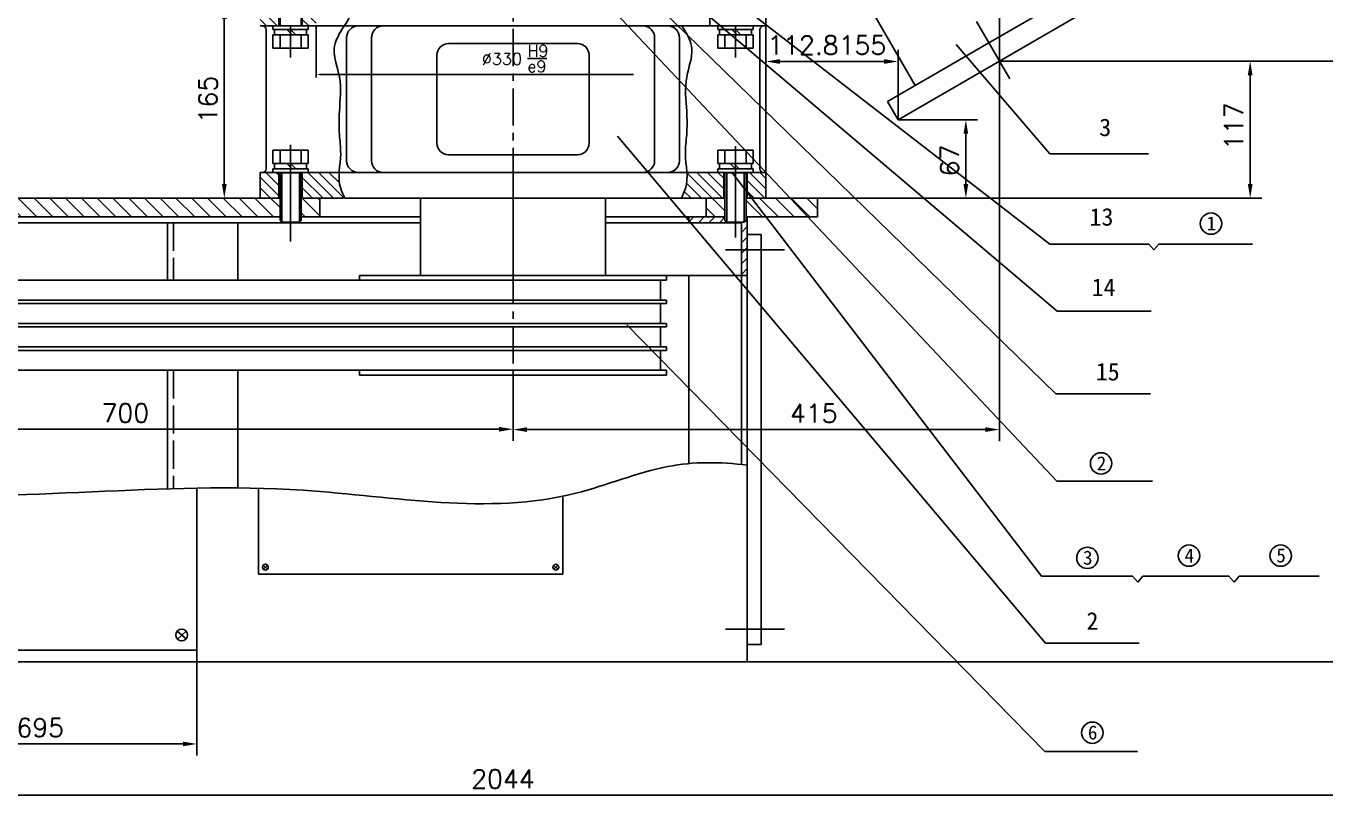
# Model space of a CAD drawing. Extents: x -2754 to 610, y -1664 to 712.
# Drawn here: x -1626 to -517, y -758 to -91 of the extents above; entities that cross this region are included whole.
import ezdxf

# ---------------------------------------------------------------- set-up
doc = ezdxf.new("R2010")
doc.units = 0
doc.linetypes.add('ACAD_ISO02W100', pattern=[15, 12, -3])
doc.linetypes.add('CENTER', pattern=[50.8, 31.75, -6.35, 6.35, -6.35])
doc.layers.get('0').update_dxf_attribs({"linetype": 'CONTINUOUS'})
doc.layers.get('DEFPOINTS').update_dxf_attribs({"linetype": 'CONTINUOUS'})
doc.layers.add('SMPEN_THICK', color=7, linetype='CONTINUOUS')
doc.styles.get("Standard").update_dxf_attribs({"font": 'txt.shx', "height": 14})
doc.dimstyles.get("Standard").update_dxf_attribs({"dimscale": 5, "dimtxt": 4.5, "dimasz": 5.5, "dimexe": 4.25, "dimexo": 0.625, "dimgap": 2.2, "dimtad": 1, "dimdec": 4, "dimlfac": -1, "dimdsep": 46, "dimlunit": 6, "dimtxsty": 'Standard', "dimcen": 2.5, "dimclrd": 2, "dimclre": 2, "dimclrt": 2, "dimadec": 0, "dimazin": 0, "dimtfac": 1, "dimtdec": 4, "dimtmove": 0, "dimatfit": 3, "dimfxl": 1, "dimtolj": 1, "dimtzin": 0, "dimarcsym": 0})

# ---------------------------------------------------------------- blocks, each defined once
blk = doc.blocks.new('*D0')
at = {"color": 2, "lineweight": -2, "transparency": 16777216}
for p, q in [((-794.9, -120.9), (-426, -120.9)), ((-436, -132.9), (-436, -621.9)), ((-1010.3, -633.9), (-426, -633.9))]:
    blk.add_line(p, q, dxfattribs=at)
at = {"color": 2, "transparency": 16777216}
for points in [[(-438, -132.9), (-434, -132.9), (-436, -120.9)], [(-438, -621.9), (-434, -621.9), (-436, -633.9)]]:
    blk.add_solid(points, dxfattribs=at)
at = {"layer": 'DEFPOINTS', "color": 0, "transparency": 16777216}
for p in [(-794.9, -120.9), (-1010.3, -633.9), (-436, -633.9)]:
    blk.add_point(p, dxfattribs=at)
at = {"color": 2, "transparency": 16777216, "insert": (-449, -365.1), "char_height": 14, "attachment_point": 5, "rotation": 90}
blk.add_mtext('\\A1;513', dxfattribs=at)
blk = doc.blocks.new('*D1')
at = {"color": 2, "lineweight": -2, "transparency": 16777216}
for p, q in [((-794.9, -120.9), (-794.9, -445.5)), ((-1210.3, -435.5), (-1210.3, -425.5)), ((-806.9, -435.5), (-1198.3, -435.5))]:
    blk.add_line(p, q, dxfattribs=at)
at = {"color": 2, "transparency": 16777216}
for points in [[(-1198.3, -433.5), (-1198.3, -437.5), (-1210.3, -435.5)], [(-806.9, -433.5), (-806.9, -437.5), (-794.9, -435.5)]]:
    blk.add_solid(points, dxfattribs=at)
at = {"layer": 'DEFPOINTS', "color": 0, "transparency": 16777216}
for p in [(-794.9, -120.9), (-1210.3, -435.5), (-1210.3, -435.5)]:
    blk.add_point(p, dxfattribs=at)
at = {"color": 2, "transparency": 16777216, "insert": (-953.5, -421.6), "char_height": 15.8, "attachment_point": 5}
blk.add_mtext('\\A1;415', dxfattribs=at)
blk = doc.blocks.new('*D2')
at = {"color": 2, "lineweight": -2, "transparency": 16777216}
for p, q in [((-1420.8, -72.9), (-1466.9, -72.9)), ((-1456.9, -84.9), (-1456.9, -225.9)), ((-1426.3, -237.9), (-1466.9, -237.9))]:
    blk.add_line(p, q, dxfattribs=at)
at = {"color": 2, "transparency": 16777216}
for points in [[(-1458.9, -84.9), (-1454.9, -84.9), (-1456.9, -72.9)], [(-1458.9, -225.9), (-1454.9, -225.9), (-1456.9, -237.9)]]:
    blk.add_solid(points, dxfattribs=at)
at = {"layer": 'DEFPOINTS', "color": 0, "transparency": 16777216}
for p in [(-1420.8, -72.9), (-1456.9, -237.9), (-1426.3, -237.9)]:
    blk.add_point(p, dxfattribs=at)
at = {"color": 2, "transparency": 16777216, "insert": (-1470.8, -153.7), "char_height": 15.8, "attachment_point": 5, "rotation": 90}
blk.add_mtext('\\A1;165', dxfattribs=at)
blk = doc.blocks.new('*D4')
at = {"color": 2, "lineweight": -2, "transparency": 16777216}
for p, q in [((-794.9, -120.9), (-570.8, -120.9)), ((-580.8, -132.9), (-580.8, -225.9)), ((-952.4, -237.9), (-570.8, -237.9))]:
    blk.add_line(p, q, dxfattribs=at)
at = {"color": 2, "transparency": 16777216}
for points in [[(-582.8, -132.9), (-578.8, -132.9), (-580.8, -120.9)], [(-582.8, -225.9), (-578.8, -225.9), (-580.8, -237.9)]]:
    blk.add_solid(points, dxfattribs=at)
at = {"layer": 'DEFPOINTS', "color": 0, "transparency": 16777216}
for p in [(-794.9, -120.9), (-952.4, -237.9), (-580.8, -237.9)]:
    blk.add_point(p, dxfattribs=at)
at = {"color": 2, "transparency": 16777216, "insert": (-594.7, -176.5), "char_height": 15.8, "attachment_point": 5, "rotation": 90}
blk.add_mtext('\\A1;117', dxfattribs=at)
blk = doc.blocks.new('*D5')
at = {"color": 2, "lineweight": -2, "transparency": 16777216}
for p, q in [((-994.3, -215.9), (-994.3, -54)), ((-794.9, -120.9), (-794.9, -54)), ((-982.3, -64), (-806.9, -64))]:
    blk.add_line(p, q, dxfattribs=at)
at = {"color": 2, "transparency": 16777216}
for points in [[(-982.3, -62), (-982.3, -66), (-994.3, -64)], [(-806.9, -62), (-806.9, -66), (-794.9, -64)]]:
    blk.add_solid(points, dxfattribs=at)
at = {"layer": 'DEFPOINTS', "color": 0, "transparency": 16777216}
for p in [(-794.9, -64), (-794.9, -120.9), (-994.3, -215.9)]:
    blk.add_point(p, dxfattribs=at)
at = {"color": 2, "transparency": 16777216, "insert": (-854.7, -50.1), "char_height": 15.8, "attachment_point": 5}
blk.add_mtext('\\A1;199.418', dxfattribs=at)
blk = doc.blocks.new('*D6')
at = {"color": 2, "lineweight": -2, "transparency": 16777216}
for p, q in [((-881.5, -170.9), (-813.6, -170.9)), ((-823.6, -182.9), (-823.6, -225.9)), ((-950.3, -237.9), (-813.6, -237.9))]:
    blk.add_line(p, q, dxfattribs=at)
at = {"color": 2, "transparency": 16777216}
for points in [[(-825.6, -182.9), (-821.6, -182.9), (-823.6, -170.9)], [(-825.6, -225.9), (-821.6, -225.9), (-823.6, -237.9)]]:
    blk.add_solid(points, dxfattribs=at)
at = {"layer": 'DEFPOINTS', "color": 0, "transparency": 16777216}
for p in [(-881.5, -170.9), (-950.3, -237.9), (-823.6, -237.9)]:
    blk.add_point(p, dxfattribs=at)
at = {"color": 2, "transparency": 16777216, "insert": (-837.5, -205.7), "char_height": 15.8, "attachment_point": 5, "rotation": 90}
blk.add_mtext('\\A1;67', dxfattribs=at)
blk = doc.blocks.new('*D7')
at = {"color": 2, "lineweight": -2, "transparency": 16777216}
for p, q in [((-994.3, -221), (-994.3, -111.2)), ((-982.3, -121.2), (-893.5, -121.2)), ((-881.5, -170.9), (-881.5, -111.2))]:
    blk.add_line(p, q, dxfattribs=at)
at = {"color": 2, "transparency": 16777216}
for points in [[(-982.3, -119.2), (-982.3, -123.2), (-994.3, -121.2)], [(-893.5, -119.2), (-893.5, -123.2), (-881.5, -121.2)]]:
    blk.add_solid(points, dxfattribs=at)
at = {"layer": 'DEFPOINTS', "color": 0, "transparency": 16777216}
for p in [(-881.5, -121.2), (-881.5, -170.9), (-994.3, -221)]:
    blk.add_point(p, dxfattribs=at)
at = {"color": 2, "transparency": 16777216, "insert": (-942.4, -107.3), "char_height": 15.8, "attachment_point": 5}
blk.add_mtext('\\A1;112.8155', dxfattribs=at)
blk = doc.blocks.new('*D8')
at = {"color": 2, "lineweight": -2, "transparency": 16777216}
for p, q in [((-1910.3, -388.9), (-1910.3, -445.2)), ((-1210.3, -388.9), (-1210.3, -445.2)), ((-1898.3, -435.2), (-1222.3, -435.2))]:
    blk.add_line(p, q, dxfattribs=at)
at = {"color": 2, "transparency": 16777216}
for points in [[(-1898.3, -433.2), (-1898.3, -437.2), (-1910.3, -435.2)], [(-1222.3, -433.2), (-1222.3, -437.2), (-1210.3, -435.2)]]:
    blk.add_solid(points, dxfattribs=at)
at = {"layer": 'DEFPOINTS', "color": 0, "transparency": 16777216}
for p in [(-1910.3, -388.9), (-1210.3, -388.9), (-1210.3, -435.2)]:
    blk.add_point(p, dxfattribs=at)
at = {"color": 2, "transparency": 16777216, "insert": (-1541.4, -421.3), "char_height": 15.8, "attachment_point": 5}
blk.add_mtext('\\A1;700', dxfattribs=at)
blk = doc.blocks.new('*D11')
at = {"color": 2, "lineweight": -2, "transparency": 16777216}
for p, q in [((-226.2, 39.1), (-226.2, -757.7)), ((-2270.3, -328.9), (-2270.3, -757.7)), ((-238.2, -747.7), (-2258.3, -747.7))]:
    blk.add_line(p, q, dxfattribs=at)
at = {"color": 2, "transparency": 16777216}
for points in [[(-2258.3, -745.7), (-2258.3, -749.7), (-2270.3, -747.7)], [(-238.2, -745.7), (-238.2, -749.7), (-226.2, -747.7)]]:
    blk.add_solid(points, dxfattribs=at)
at = {"layer": 'DEFPOINTS', "color": 0, "transparency": 16777216}
for p in [(-226.2, 39.1), (-2270.3, -328.9), (-2270.3, -747.7)]:
    blk.add_point(p, dxfattribs=at)
at = {"color": 2, "transparency": 16777216, "insert": (-1218.9, -733.8), "char_height": 15.8, "attachment_point": 5}
blk.add_mtext('\\A1;2044', dxfattribs=at)
blk = doc.blocks.new('*D12')
at = {"color": 2, "lineweight": -2, "transparency": 16777216}
for p, q in [((-2175.3, -623.9), (-2175.3, -713.9)), ((-1480.3, -623.9), (-1480.3, -713.9)), ((-2163.3, -703.9), (-1492.3, -703.9))]:
    blk.add_line(p, q, dxfattribs=at)
at = {"color": 2, "transparency": 16777216}
for points in [[(-2163.3, -701.9), (-2163.3, -705.9), (-2175.3, -703.9)], [(-1492.3, -701.9), (-1492.3, -705.9), (-1480.3, -703.9)]]:
    blk.add_solid(points, dxfattribs=at)
at = {"layer": 'DEFPOINTS', "color": 0, "transparency": 16777216}
for p in [(-2175.3, -623.9), (-1480.3, -623.9), (-1480.3, -703.9)]:
    blk.add_point(p, dxfattribs=at)
at = {"color": 2, "transparency": 16777216, "insert": (-1614.1, -690), "char_height": 15.8, "attachment_point": 5}
blk.add_mtext('\\A1;695', dxfattribs=at)
blk = doc.blocks.new('*D13')
at = {"color": 2, "lineweight": -2, "transparency": 16777216}
for p, q in [((-1044, 558), (-2411.5, 558)), ((-2401.5, 546), (-2401.5, -621.9)), ((-2195.3, -633.9), (-2411.5, -633.9))]:
    blk.add_line(p, q, dxfattribs=at)
at = {"color": 2, "transparency": 16777216}
for points in [[(-2403.5, 546), (-2399.5, 546), (-2401.5, 558)], [(-2403.5, -621.9), (-2399.5, -621.9), (-2401.5, -633.9)]]:
    blk.add_solid(points, dxfattribs=at)
at = {"layer": 'DEFPOINTS', "color": 0, "transparency": 16777216}
for p in [(-1044, 558), (-2401.5, -633.9), (-2195.3, -633.9)]:
    blk.add_point(p, dxfattribs=at)
at = {"color": 2, "transparency": 16777216, "insert": (-2415.4, -35.8), "char_height": 15.8, "attachment_point": 5, "rotation": 90}
blk.add_mtext('\\A1;1192', dxfattribs=at)

msp = doc.modelspace()

# ---------------------------------------------------------------- hatches: boundary and pattern name
h = msp.add_hatch()
h.set_pattern_fill('ANSI31', color=256, scale=2, angle=90, style=0)
h.set_pattern_definition([(135, (-119.7225, 0), (-4.490128, -4.490128), [])])
h.paths.add_polyline_path([(-1410.31554, -72.87997), (-1426.31554, -72.87997), (-1426.31554, -90.87997), (-1424.19708, -90.87997), (-1410.31554, -90.87997)])
h.paths.add_polyline_path([(-1378.31554, -72.87997), (-1390.31554, -72.87997), (-1390.31554, -90.87997), (-1378.31554, -90.87997)])
edge = h.paths.add_edge_path()
edge.add_line((-1030.31554, -215.87997), (-1061.85463, -215.87997))
edge.add_spline(control_points=[(-1061.85463, -215.87997), (-1061.55845, -220.56931), (-1061.72833, -227.4826), (-1064.87369, -233.89432), (-1065.78098, -236.05653)], knot_values=[153.05907907, 153.05907907, 153.05907907, 153.05907907, 166.9936069432, 173.9580947522, 173.9580947522, 173.9580947522, 173.9580947522], degree=3, periodic=0)
edge.add_line((-1065.78098, -236.05653), (-1063.80854, -237.87997))
edge.add_line((-1063.80854, -237.87997), (-1030.31554, -237.87997))
edge.add_line((-1030.31554, -237.87997), (-1030.31554, -215.87997))
h.paths.add_polyline_path([(-994.31554, -224.63777), (-1003.82947, -215.87997), (-1010.31554, -215.87997), (-1010.31554, -237.87997), (-994.31554, -237.87997)])
h.paths.add_polyline_path([(-994.31554, -215.87997), (-996.434, -215.87997), (-1003.82947, -215.87997), (-994.31554, -224.63777)])
h.paths.add_polyline_path([(-1410.31554, -215.87997), (-1424.19708, -215.87997), (-1426.31554, -215.87997), (-1426.31554, -237.87997), (-1410.31554, -237.87997)])
edge = h.paths.add_edge_path()
edge.add_spline(control_points=[(-1354.13167, -237.87997), (-1355.14471, -235.0861), (-1358.88691, -228.12746), (-1359.07263, -220.56931), (-1358.77644, -215.87997)], knot_values=[153.05907907, 153.05907907, 153.05907907, 153.05907907, 161.9729775995, 175.9075054727, 175.9075054727, 175.9075054727, 175.9075054727], degree=3, periodic=0)
edge.add_line((-1358.77644, -215.87997), (-1390.31554, -215.87997))
edge.add_line((-1390.31554, -215.87997), (-1390.31554, -237.87997))
edge.add_line((-1390.31554, -237.87997), (-1354.13167, -237.87997))
h = msp.add_hatch()
h.set_pattern_fill('ANSI31', color=256, scale=3, angle=90, style=0)
h.set_pattern_definition([(135, (-65.723, 0), (-6.73519, -6.73519), [])])
h.paths.add_polyline_path([(-950.31554, -253.87997), (-950.31554, -237.87997), (-973.56066, -237.87997), (-958.48084, -253.87997)])
h.paths.add_polyline_path([(-1006.5613, -237.87997), (-994.28281, -253.87997), (-958.48084, -253.87997), (-973.56066, -237.87997)])
h.paths.add_polyline_path([(-994.28281, -253.87997), (-1006.5613, -237.87997), (-1011.31554, -237.87997), (-1011.31554, -253.87997)])
h.paths.add_polyline_path([(-1029.31554, -253.87997), (-1029.31554, -237.87997), (-1045.31554, -237.87997), (-1045.31554, -253.87997)])
h.paths.add_polyline_path([(-1409.31554, -253.87997), (-1409.31554, -237.87997), (-1710.31554, -237.87997), (-1710.31554, -253.87997)])
h.paths.add_polyline_path([(-1391.31554, -253.87997), (-1375.31554, -253.87997), (-1375.31554, -237.87997), (-1391.31554, -237.87997)])
h.paths.add_polyline_path([(-2205.31554, -237.87997), (-2205.31554, -253.87997), (-2110.31554, -253.87997), (-2110.31554, -237.87997)])
h = msp.add_hatch()
h.set_pattern_fill('ANSI31', color=256, scale=2, style=0)
h.set_pattern_definition([(45, (-65.7225, 0), (-4.490128, 4.490128), [])])
h.paths.add_polyline_path([(-1060.31554, -253.87997), (-1060.31554, -258.87997), (-1020.31554, -258.87997), (-1020.31554, -258.37997), (-1027.81554, -258.37997), (-1029.31554, -256.87997), (-1029.31554, -253.87997)])
h.paths.add_polyline_path([(-1015.31554, -281.87997), (-1010.31554, -281.87997), (-1010.31554, -253.87997), (-1011.31554, -253.87997), (-1011.31554, -256.87997), (-1012.81554, -258.37997), (-1020.31554, -258.37997), (-1020.31554, -258.87997), (-1015.31554, -258.87997)])
h.paths.add_polyline_path([(-1015.31554, -303.87997), (-1010.31554, -303.87997), (-1010.31554, -281.87997), (-1015.31554, -281.87997)])

# ---------------------------------------------------------------- linework, layer by layer
at = {"color": 1}
for p, q in [((-1155.31677, 34.63716), (-751.74836, -277.05363)), ((-1179.78982, 16.83739), (-746.71622, -404.85634)), ((-1163.8187, 19.99748), (-745.71075, -334.40336)), ((-1178.43884, -20.50002), (-745.90819, -479.42392)), ((-831.7999, -106.70743), (-751.90213, -200.15507)), ((-1121.10254, -184.91416), (-755.5938, -617.82562)), ((-1022.86315, -216.63718), (-758.9406, -560.55225)), ((-756.29313, -710.42345), (-1113.11487, -346.09733))]:
    msp.add_line(p, q, dxfattribs=at)
at = {"linetype": 'CENTER'}
for p, q in [((-1400.31554, -39.29307), (-1400.31554, -117.80466)), ((-1020.31554, -39.29307), (-1020.31554, -117.80466)), ((-1400.31554, -192.82305), (-1400.31554, -267.24689)), ((-1020.31554, -195.95581), (-1020.31554, -259.53241))]:
    msp.add_line(p, q, dxfattribs=at)
at = {"color": 4}
for p, q in [((-1409.31554, -49.87997), (-1409.31554, -90.87997)), ((-1391.31554, -49.87997), (-1391.31554, -90.87997)), ((-1410.31554, -72.87997), (-1410.31554, -90.87997)), ((-1390.31554, -72.87997), (-1390.31554, -90.87997)), ((-1042.31554, -72.87997), (-1042.31554, -90.87997)), ((-994.31554, -72.87997), (-994.31554, -90.87997)), ((-1424.19708, -90.87997), (-1426.31554, -90.87997)), ((-1400.31554, -90.87997), (-1424.19708, -90.87997)), ((-1421.19708, -212.87997), (-1421.19708, -93.87997)), ((-1415.31554, -90.87997), (-1415.31554, -93.87997)), ((-1385.31554, -93.87997), (-1415.31554, -93.87997)), ((-1415.31554, -98.37997), (-1415.31554, -109.87997)), ((-1415.31554, -98.37997), (-1385.31554, -98.37997)), ((-1413.91554, -93.87997), (-1413.91554, -98.37997)), ((-1409.31554, -98.37997), (-1409.31554, -109.87997)), ((-1403.4921, -93.87997), (-1399.00743, -98.37997)), ((-1210.31554, -90.87997), (-1400.31554, -90.87997)), ((-1400.31554, -93.87997), (-1395.83087, -98.37997)), ((-1391.31554, -98.37997), (-1391.31554, -109.87997)), ((-1386.71554, -93.87997), (-1386.71554, -98.37997)), ((-1385.31554, -90.87997), (-1385.31554, -93.87997)), ((-1385.31554, -98.37997), (-1385.31554, -109.87997)), ((-996.434, -90.87997), (-1210.31554, -90.87997)), ((-1035.31554, -90.87997), (-1035.31554, -93.87997)), ((-1035.31554, -93.87997), (-1005.31554, -93.87997)), ((-1005.31554, -98.37997), (-1035.31554, -98.37997)), ((-1035.31554, -98.37997), (-1035.31554, -109.87997)), ((-1033.91554, -93.87997), (-1033.91554, -98.37997)), ((-1029.31554, -98.37997), (-1029.31554, -109.87997)), ((-1023.4921, -93.87997), (-1019.00743, -98.37997)), ((-1020.31554, -93.87997), (-1015.83087, -98.37997)), ((-1011.31554, -98.37997), (-1011.31554, -109.87997)), ((-1006.71554, -93.87997), (-1006.71554, -98.37997)), ((-1005.31554, -90.87997), (-1005.31554, -93.87997)), ((-1005.31554, -98.37997), (-1005.31554, -109.87997)), ((-999.434, -212.87997), (-999.434, -93.87997)), ((-994.31554, -90.87997), (-996.434, -90.87997)), ((-1385.31554, -109.87997), (-1415.31554, -109.87997)), ((-1352.444, -205.87997), (-1352.444, -100.87997)), ((-1331.2308, -205.87997), (-1331.2308, -100.87997)), ((-1155.31554, -105.87997), (-1265.31554, -105.87997)), ((-1089.40028, -205.87997), (-1089.40028, -100.87997)), ((-1068.18708, -205.87997), (-1068.18708, -100.87997)), ((-1035.31554, -109.87997), (-1005.31554, -109.87997)), ((-1275.31554, -115.87997), (-1275.31554, -190.87997)), ((-1145.31554, -115.87997), (-1145.31554, -190.87997)), ((-1385.31554, -196.87997), (-1415.31554, -196.87997)), ((-1415.31554, -208.37997), (-1415.31554, -196.87997)), ((-1409.31554, -208.37997), (-1409.31554, -196.87997)), ((-1391.31554, -208.37997), (-1391.31554, -196.87997)), ((-1385.31554, -208.37997), (-1385.31554, -196.87997)), ((-1035.31554, -196.87997), (-1005.31554, -196.87997)), ((-1035.31554, -208.37997), (-1035.31554, -196.87997)), ((-1029.31554, -208.37997), (-1029.31554, -196.87997)), ((-1011.31554, -208.37997), (-1011.31554, -196.87997)), ((-1005.31554, -208.37997), (-1005.31554, -196.87997)), ((-1415.31554, -208.37997), (-1385.31554, -208.37997)), ((-1413.91554, -212.87997), (-1413.91554, -208.37997)), ((-1399.00743, -212.87997), (-1403.4921, -208.37997)), ((-1395.83087, -212.87997), (-1400.31554, -208.37997)), ((-1386.71554, -212.87997), (-1386.71554, -208.37997)), ((-1155.31554, -200.87997), (-1265.31554, -200.87997)), ((-1005.31554, -208.37997), (-1035.31554, -208.37997)), ((-1033.91554, -212.87997), (-1033.91554, -208.37997)), ((-1020.31554, -212.87997), (-1024.80021, -208.37997)), ((-1017.13897, -212.87997), (-1021.62364, -208.37997)), ((-1006.71554, -212.87997), (-1006.71554, -208.37997)), ((-1426.31554, -215.87997), (-1426.31554, -237.87997)), ((-1424.19708, -215.87997), (-1426.31554, -215.87997)), ((-1352.21115, -215.87997), (-1424.19708, -215.87997)), ((-1385.31554, -212.87997), (-1415.31554, -212.87997)), ((-1415.31554, -215.87997), (-1415.31554, -212.87997)), ((-1410.31554, -215.87997), (-1410.31554, -237.87997)), ((-1409.31554, -256.87997), (-1409.31554, -215.87997)), ((-1391.31554, -216.37997), (-1409.31554, -216.37997)), ((-1391.31554, -256.87997), (-1391.31554, -215.87997)), ((-1390.31554, -215.87997), (-1390.31554, -237.87997)), ((-1385.31554, -215.87997), (-1385.31554, -212.87997)), ((-1210.31554, -215.87997), (-1381.31554, -215.87997)), ((-1078.18708, -215.87997), (-1210.31554, -215.87997)), ((-996.434, -215.87997), (-1078.18708, -215.87997)), ((-1035.31554, -212.87997), (-1005.31554, -212.87997)), ((-1035.31554, -215.87997), (-1035.31554, -212.87997)), ((-1030.31554, -215.87997), (-1030.31554, -237.87997)), ((-1029.31554, -256.87997), (-1029.31554, -215.87997)), ((-1029.31554, -216.37997), (-1011.31554, -216.37997)), ((-1011.31554, -256.87997), (-1011.31554, -215.87997)), ((-1010.31554, -215.87997), (-1010.31554, -237.87997)), ((-1005.31554, -215.87997), (-1005.31554, -212.87997)), ((-994.31554, -215.87997), (-996.434, -215.87997)), ((-994.31554, -215.87997), (-994.31554, -237.87997)), ((-1355.31554, -237.87997), (-1372.31554, -237.87997)), ((-1296.15686, -237.87997), (-1337.31554, -237.87997)), ((-1029.31554, -237.87997), (-1075.31554, -237.87997)), ((-950.31554, -237.87997), (-1011.31554, -237.87997)), ((-1409.31554, -253.87997), (-1811.31554, -253.87997)), ((-1289.31554, -253.87997), (-1391.31554, -253.87997)), ((-1029.31554, -253.87997), (-1077.31554, -253.87997)), ((-1060.31554, -253.87997), (-1060.31554, -258.87997)), ((-996.31554, -253.87997), (-1011.31554, -253.87997)), ((-1010.31554, -253.87997), (-1010.31554, -633.87997)), ((-1505.31554, -258.87997), (-1505.31554, -307.87997)), ((-1445.31554, -258.87997), (-1445.31554, -307.87997)), ((-1409.31554, -256.87997), (-1407.81554, -258.37997)), ((-1392.81554, -258.37997), (-1407.81554, -258.37997)), ((-1392.81554, -258.37997), (-1391.31554, -256.87997)), ((-1027.81554, -258.37997), (-1029.31554, -256.87997)), ((-1027.81554, -258.37997), (-1012.81554, -258.37997)), ((-1015.31554, -258.87997), (-1015.31554, -303.87997)), ((-1011.31554, -256.87997), (-1012.81554, -258.37997)), ((-998.31554, -268.87997), (-998.31554, -618.87997)), ((-1060.31554, -303.87997), (-1060.31554, -464.53899)), ((-1015.31554, -303.87997), (-1015.31554, -465.32233)), ((-1505.31554, -384.87997), (-1505.31554, -486.08339)), ((-1445.31554, -384.87997), (-1445.31554, -485.31631)), ((-1480.31554, -485.48566), (-1480.31554, -623.87997)), ((-1427.81554, -485.80507), (-1427.81554, -558.87997)), ((-1167.81554, -492.37358), (-1167.81554, -558.87997)), ((-1420.08865, -554.68042), (-1423.62071, -551.15042)), ((-1423.5011, -554.72629), (-1419.96825, -551.19548)), ((-1172.12998, -554.72629), (-1175.66283, -551.19548)), ((-1175.54243, -554.68042), (-1172.01037, -551.15042)), ((-1489.5872, -614.18476), (-1497.16702, -607.69154)), ((-1496.9823, -614.41217), (-1489.59392, -607.54087)), ((-998.31554, -618.87997), (-1010.31554, -618.87997)), ((-1480.31554, -623.87997), (-2175.31554, -623.87997)), ((-1010.31554, -633.87997), (-2195.31554, -633.87997))]:
    msp.add_line(p, q, dxfattribs=at)
at = {"color": 2, "linetype": 'ByBlock'}
for p, q in [((-1378.31554, -90.87997), (-1378.31554, -134.76434)), ((-1210.31554, -215.87997), (-1210.31554, -318.002))]:
    msp.add_line(p, q, dxfattribs=at)
for p, q in [((-1198.06263, -118.77404), (-1181.39597, -118.77404)), ((-1375.31554, -132.26434), (-1107.5492, -132.26434)), ((-751.90213, -200.15507), (-667.54014, -200.15507)), ((-1407.81554, -258.37997), (-1407.81554, -216.37997)), ((-1392.81554, -258.37997), (-1392.81554, -216.37997)), ((-1027.81554, -258.37997), (-1027.81554, -216.37997)), ((-1012.81554, -258.37997), (-1012.81554, -216.37997)), ((-751.74836, -277.05363), (-667.35446, -277.05363)), ((-667.35446, -277.05363), (-663.01047, -282.13252)), ((-663.01047, -282.13252), (-658.73948, -277.05363)), ((-658.73948, -277.05363), (-578.77823, -277.05363)), ((-745.71075, -334.40336), (-665.45611, -334.40336)), ((-746.71622, -404.85634), (-666.03091, -404.85634)), ((-745.90819, -479.42392), (-664.14025, -479.42392)), ((-758.9406, -560.55225), (-681.20176, -560.55225)), ((-681.20176, -560.55225), (-676.85776, -565.63114)), ((-676.85776, -565.63114), (-672.58678, -560.55225)), ((-672.58678, -560.55225), (-598.91055, -560.55225)), ((-598.91055, -560.55225), (-594.56656, -565.63114)), ((-594.56656, -565.63114), (-590.29558, -560.55225)), ((-590.29558, -560.55225), (-521.93107, -560.55225)), ((-755.5938, -617.82562), (-675.48994, -617.82562)), ((-677.05549, -710.42345), (-756.29313, -710.42345))]:
    msp.add_line(p, q)
at = {"color": 1, "linetype": 'ACAD_ISO02W100', "ltscale": 2}
for p, q in [((-1500.31554, -258.87997), (-1500.31554, -307.87997)), ((-1500.31554, -384.87997), (-1500.31554, -485.93826))]:
    msp.add_line(p, q, dxfattribs=at)
for centre in [(-614.24925, -259.57513), (-708.1093, -464.41477), (-719.82162, -545.00516), (-633.05365, -543.07376), (-554.74623, -543.07376), (-715.59541, -694.29055)]:
    msp.add_circle(centre, 9.12689)
at = {"color": 4}
for centre, radius in [((-1421.81554, -552.87997), 2.5), ((-1173.81554, -552.87997), 2.5), ((-1493.31554, -610.87997), 5)]:
    msp.add_circle(centre, radius, dxfattribs=at)
for centre, radius, start, end in [((-1424.19708, -93.87997), 3, 0, 90), ((-1342.444, -100.87997), 10, 90, 180), ((-1321.2308, -100.87997), 10, 90, 180), ((-1099.40028, -100.87997), 10, 0, 90), ((-1078.18708, -100.87997), 10, 0, 90), ((-996.434, -93.87997), 3, 90, 180), ((-1265.31554, -115.87997), 10, 90, 180), ((-1155.31554, -115.87997), 10, 0, 90), ((-1265.31554, -190.87997), 10, 180, 270), ((-1155.31554, -190.87997), 10, 270, 0), ((-1342.444, -205.87997), 10, 180, 270), ((-1321.2308, -205.87997), 10, 180, 270), ((-1099.40028, -205.87997), 10, 270, 0), ((-1078.18708, -205.87997), 10, 270, 0), ((-1424.19708, -212.87997), 3, 270, 0), ((-996.434, -212.87997), 3, 180, 270)]:
    msp.add_arc(centre, radius, start, end, dxfattribs=at)
for points, knots in [([(-1347.29588, -72.87997), (-1347.78761, -76.35432), (-1349.40547, -83.87911), (-1357.65684, -94.85406), (-1366.34146, -112.27531), (-1355.76888, -135.93076), (-1358.87293, -160.57485), (-1359.16102, -182.54052), (-1356.04375, -204.20812), (-1361.44671, -223.36749), (-1355.14471, -235.0861), (-1354.13167, -237.87997)], [6.3646030471, 6.3646030471, 6.3646030471, 6.3646030471, 16.7499143284, 29.5210799687, 47.2119741185, 71.6962920886, 101.2599924348, 120.9691279379, 137.429906597, 166.9936069432, 175.9075054727, 175.9075054727, 175.9075054727, 175.9075054727]), ([(-1066.10824, -90.87997), (-1065.4713, -91.84025), (-1061.49429, -97.82281), (-1054.28962, -112.27531), (-1064.8622, -135.93076), (-1061.75815, -160.57485), (-1061.47006, -182.54052), (-1064.58732, -204.20812), (-1059.18437, -223.36749), (-1065.48637, -235.0861), (-1066.4994, -237.87997)], [26.1133357277, 26.1133357277, 26.1133357277, 26.1133357277, 29.5210799687, 47.2119741185, 71.6962920886, 101.2599924348, 120.9691279379, 137.429906597, 166.9936069432, 175.9075054727, 175.9075054727, 175.9075054727, 175.9075054727]), ([(-2195.31554, -517.6144), (-2156.54962, -492.11481), (-1983.22153, -453.93037), (-1689.46593, -507.44722), (-1433.42867, -467.17402), (-1204.17512, -514.63864), (-1082.32247, -462.61979), (-1033.1695, -462.87735), (-1010.31554, -465.94642)], [5.0521899229, 5.0521899229, 5.0521899229, 5.0521899229, 349.9122046089, 530.4315250383, 889.7390409055, 1122.5377957546, 1204.2113919194, 1274.3161154908, 1274.3161154908, 1274.3161154908, 1274.3161154908])]:
    msp.add_open_spline(points, degree=3, knots=knots)
at = {"color": 2, "linetype": 'ByBlock'}
msp.add_solid([(-1375.31554, -131.76434), (-1375.31554, -132.76434), (-1378.31554, -132.26434)], dxfattribs=at)
at = {"layer": 'DEFPOINTS', "color": 0, "linetype": 'ByBlock'}
for p in [(-1426.31554, -90.87997), (-1378.31554, -90.87997), (-1378.31554, -90.87997), (-1042.31554, -90.87997), (-1039.31554, -90.87997), (-794.89754, -120.87997), (-1210.31554, -215.87997), (-1039.31554, -215.87997), (-1001.31554, -215.87997), (-1030.31554, -237.87997), (-1020.31554, -237.87997), (-1079.31554, -307.87997), (-1079.31554, -324.87997), (-1079.31554, -367.87997), (-1079.31554, -384.87997), (-1079.31554, -388.87997)]:
    msp.add_point(p, dxfattribs=at)
at = {"layer": 'SMPEN_THICK', "linetype": 'CENTER'}
msp.add_line((-1210.31554, 516.27471), (-1210.31554, -420.44364), dxfattribs=at)
at = {"layer": 'SMPEN_THICK', "linetype": 'CENTER', "ltscale": 2}
msp.add_line((-916.04295, 88.95004), (-786.1463, -136.03756), dxfattribs=at)
at = {"layer": 'SMPEN_THICK', "color": 4}
for p, q in [((-947.20476, -2.87997), (-867.03245, -141.74248)), ((-803.89754, -105.29152), (-717.29499, -55.29152)), ((-881.50008, -170.87997), (-708.29499, -70.87997)), ((-890.50008, -155.29152), (-803.89754, -105.29152)), ((-890.50008, -155.29152), (-881.50008, -170.87997)), ((-1409.31554, -237.87997), (-1865.31554, -237.87997)), ((-1811.31554, -237.87997), (-1506.31554, -237.87997)), ((-1355.31554, -237.87997), (-1391.31554, -237.87997)), ((-1375.31554, -253.87997), (-1375.31554, -237.87997)), ((-1029.31554, -237.87997), (-1354.13167, -237.87997)), ((-1289.31554, -237.87997), (-1289.31554, -303.87997)), ((-1131.31554, -237.87997), (-1131.31554, -303.87997)), ((-1045.31554, -253.87997), (-1045.31554, -237.87997)), ((-975.31554, -237.87997), (-1011.31554, -237.87997)), ((-950.31554, -253.87997), (-950.31554, -237.87997)), ((-1409.31554, -253.87997), (-1865.31554, -253.87997)), ((-1355.31554, -253.87997), (-1391.31554, -253.87997)), ((-1289.31554, -253.87997), (-1337.31554, -253.87997)), ((-1029.31554, -253.87997), (-1131.31554, -253.87997)), ((-950.31554, -253.87997), (-1011.31554, -253.87997)), ((-1289.31554, -258.87997), (-1865.31554, -258.87997)), ((-1015.31554, -258.87997), (-1131.31554, -258.87997)), ((-998.31554, -268.87997), (-1010.31554, -268.87997)), ((-2035.31554, -307.87997), (-1079.31554, -307.87997)), ((-1341.31554, -303.87997), (-1341.31554, -307.87997)), ((-1210.31554, -303.87997), (-1341.31554, -303.87997)), ((-1079.31554, -303.87997), (-1210.31554, -303.87997)), ((-1015.31554, -303.87997), (-1131.31554, -303.87997)), ((-1084.31554, -307.87997), (-1084.31554, -324.87997)), ((-1079.31554, -303.87997), (-1079.31554, -307.87997)), ((-1010.31554, -303.87997), (-1015.31554, -303.87997)), ((-1079.31554, -324.87997), (-2035.31554, -324.87997)), ((-2035.31554, -327.87997), (-1079.31554, -327.87997)), ((-1084.31554, -327.87997), (-1084.31554, -344.87997)), ((-1079.31554, -324.87997), (-1079.31554, -327.87997)), ((-1079.31554, -344.87997), (-2035.31554, -344.87997)), ((-2035.31554, -347.87997), (-1079.31554, -347.87997)), ((-1084.31554, -347.87997), (-1084.31554, -364.87997)), ((-1079.31554, -344.87997), (-1079.31554, -347.87997)), ((-1079.31554, -364.87997), (-2035.31554, -364.87997)), ((-1079.31554, -364.87997), (-1079.31554, -367.87997)), ((-2035.31554, -367.87997), (-1079.31554, -367.87997)), ((-1084.31554, -367.87997), (-1084.31554, -384.87997)), ((-1079.31554, -384.87997), (-2035.31554, -384.87997)), ((-1341.31554, -384.87997), (-1341.31554, -388.87997)), ((-1079.31554, -384.87997), (-1079.31554, -388.87997)), ((-1210.31554, -388.87997), (-1341.31554, -388.87997)), ((-1079.31554, -388.87997), (-1210.31554, -388.87997)), ((-1167.81554, -558.87997), (-1427.81554, -558.87997))]:
    msp.add_line(p, q, dxfattribs=at)
at = {"layer": 'SMPEN_THICK', "linetype": 'CENTER', "ltscale": 4}
for p, q in [((-1400.31554, -274.92413), (-1400.31554, -192.34719)), ((-1020.31554, -271.56073), (-1020.31554, -193.45405)), ((-978.54722, -281.87997), (-1028.92102, -281.87997)), ((-978.54722, -605.87997), (-1028.92102, -605.87997))]:
    msp.add_line(p, q, dxfattribs=at)
at = {"layer": 'SMPEN_THICK', "color": 4}
msp.add_point((-1084.31554, -376.37997), dxfattribs=at)

# ---------------------------------------------------------------- texts
at = {"color": 2}
for s, p in [('H9', (-1198.06263, -117.10737)), ('∅330', (-1236.93333, -123.99768)), ('e9', (-1198.06263, -130.4407))]:
    msp.add_text(s, height=10, dxfattribs=at).set_placement(p)
at = {"color": 2, "linetype": 'ByBlock', "attachment_point": 5}
for s, insert, char_height in [('\\f仿宋_GB2312|b0|i0|c134|p49;3', (-704.59504, -177.52767), 15), ('{\\f仿宋_GB2312|b0|i0|c134|p49;13}', (-707.75972, -253.98456), 15), ('\\f仿宋_GB2312|b0|i0|c134|p49;1', (-613.92948, -259.49099), 12), ('{\\f仿宋_GB2312|b0|i0|c134|p49;14}', (-705.97482, -313.93152), 15), ('{\\f仿宋_GB2312|b0|i0|c134|p49;15}', (-702.44682, -386.19519), 15), ('\\f仿宋_GB2312|b0|i0|c134|p49;2', (-707.78953, -464.33063), 12), ('\\f仿宋_GB2312|b0|i0|c134|p49;3', (-719.50185, -544.92102), 12), ('\\f仿宋_GB2312|b0|i0|c134|p49;4', (-632.73388, -542.98962), 12), ('\\f仿宋_GB2312|b0|i0|c134|p49;5', (-554.42646, -542.98962), 12), ('\\f仿宋_GB2312|b0|i0|c134|p49;2', (-715.47251, -598.86749), 15), ('\\f仿宋_GB2312|b0|i0|c134|p49;6', (-715.27563, -694.20641), 12)]:
    msp.add_mtext(s, dxfattribs=dict(at, insert=insert, char_height=char_height))

# ---------------------------------------------------------------- dimensions: what is measured, and where the dimension line sits
dim = msp.add_linear_dim(base=(-2401.54934, -633.87997), p1=(-1044.01722, 557.9806), p2=(-2195.31554, -633.87997), angle=90, text='1192', dimstyle='Standard', override={"dimscale": 4, "dimtxt": 3.5, "dimasz": 3, "dimexe": 2.5, "dimexo": 0, "dimgap": 1.5, "dimlfac": 1, "dimlunit": 2, "dimcen": 0.09, "dimtp": 0.2, "dimtfac": 0.66667, "dimatfit": 2, "dimtvp": 5, "dimtzin": 8})
dim.commit()
dim.dimension.update_dxf_attribs({"geometry": '*D13', "text_midpoint": (-2401.54934, -35.78066), "dimtype": 160})
for base, p1, p2, text, picture, middle in [((-2270.31554, -747.74623), (-226.20476, 39.12003), (-2270.31554, -328.87997), '2044', '*D11', (-1218.89023, -747.74623)), ((-1210.31554, -435.46636), (-794.89754, -120.87997), (-1210.31554, -435.46636), '415', '*D1', (-953.47482, -435.46636))]:
    dim = msp.add_linear_dim(base=base, p1=p1, p2=p2, text=text, dimstyle='Standard', override={"dimscale": 4, "dimtxt": 3.5, "dimasz": 3, "dimexe": 2.5, "dimexo": 0, "dimgap": 1.5, "dimlfac": 1, "dimlunit": 2, "dimcen": 0.09, "dimtp": 0.2, "dimtfac": 0.66667, "dimatfit": 2, "dimtvp": 5, "dimtzin": 8})
    dim.commit()
    dim.dimension.update_dxf_attribs({"geometry": picture, "text_midpoint": middle, "dimtype": 160})
for base, p1, p2, picture, middle in [((-794.89754, -63.9713), (-994.31554, -215.87997), (-794.89754, -120.87997), '*D5', (-854.73044, -63.9713)), ((-881.50008, -121.20823), (-994.31554, -220.99826), (-881.50008, -170.87997), '*D7', (-942.41554, -121.20823)), ((-1210.31554, -435.22735), (-1910.31554, -388.87997), (-1210.31554, -388.87997), '*D8', (-1541.41224, -435.22735)), ((-1480.31554, -703.88427), (-2175.31554, -623.87997), (-1480.31554, -623.87997), '*D12', (-1614.05249, -703.88427))]:
    dim = msp.add_linear_dim(base=base, p1=p1, p2=p2, dimstyle='Standard', override={"dimscale": 4, "dimtxt": 3.5, "dimasz": 3, "dimexe": 2.5, "dimexo": 0, "dimgap": 1.5, "dimlfac": 1, "dimlunit": 2, "dimcen": 0.09, "dimtp": 0.2, "dimtfac": 0.66667, "dimatfit": 2, "dimtvp": 5, "dimtzin": 8})
    dim.commit()
    dim.dimension.update_dxf_attribs({"geometry": picture, "text_midpoint": middle, "dimtype": 160})
for base, p1, p2, picture, middle in [((-1456.86271, -237.87997), (-1420.82176, -72.87997), (-1426.31554, -237.87997), '*D2', (-1456.86271, -153.74105)), ((-435.98369, -633.87997), (-794.89754, -120.87997), (-1010.31554, -633.87997), '*D0', (-435.98369, -365.11132)), ((-580.8333, -237.87997), (-794.89754, -120.87997), (-952.41408, -237.87997), '*D4', (-580.8333, -176.54506)), ((-823.64991, -237.87997), (-881.50008, -170.87997), (-950.31554, -237.87997), '*D6', (-823.64991, -205.65897))]:
    dim = msp.add_linear_dim(base=base, p1=p1, p2=p2, angle=90, dimstyle='Standard', override={"dimscale": 4, "dimtxt": 3.5, "dimasz": 3, "dimexe": 2.5, "dimexo": 0, "dimgap": 1.5, "dimlfac": 1, "dimlunit": 2, "dimcen": 0.09, "dimtp": 0.2, "dimtfac": 0.66667, "dimatfit": 2, "dimtvp": 5, "dimtzin": 8})
    dim.commit()
    dim.dimension.update_dxf_attribs({"geometry": picture, "text_midpoint": middle, "dimtype": 160})

doc.saveas('drawing.dxf')
